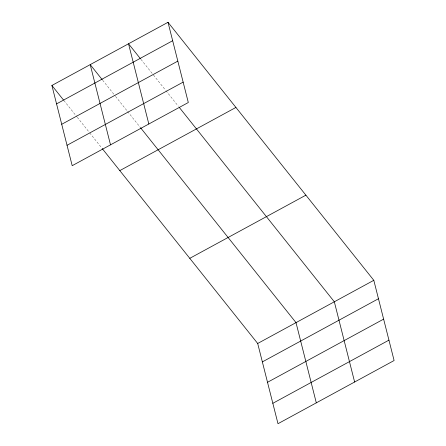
<?xml version="1.0" encoding="UTF-8"?>
<svg xmlns="http://www.w3.org/2000/svg" width="446" height="446" viewBox="0 0 446 446"><rect width="100%" height="100%" fill="white"/><g stroke="black" fill="none" stroke-linecap="round" stroke-linejoin="round"><path stroke-width="0.33" stroke-dasharray="2.23 1.67" d="M140.992 59.402L153.028 74.493M153.457 75.028L165.494 90.12M165.923 90.661L178.389 106.287M102.675 80.247L115.14 95.873M115.57 96.414L127.177 110.965M127.606 111.5L140.072 127.132M63.929 100.551L76.824 116.718M77.253 117.259L89.289 132.345M89.718 132.886L101.755 147.972"/><path stroke-width="0.67" d="M168.008 22.3L188.307 102.524L72.196 165.689L51.898 85.465L168.008 22.3L373.804 280.311L394.102 360.535L277.992 423.7L257.693 343.476L102.184 148.512M56.558 103.89L172.669 40.725M61.715 124.283L177.826 61.119M67.034 145.296L183.144 82.131M119.807 170.606L235.917 107.441M189.779 258.329L305.889 195.17M257.693 343.476L373.804 280.311M262.354 361.901L378.464 298.736M267.516 382.294L383.627 319.13M272.835 403.307L388.945 340.142M140.562 58.866L128.526 43.775L148.83 123.999M179.247 107.363L334.327 301.786L354.626 382.01M102.246 79.706L90.209 64.62L110.513 144.844M140.501 127.668L296.01 322.631L316.309 402.855M51.898 85.465L63.499 100.016"/></g></svg>
